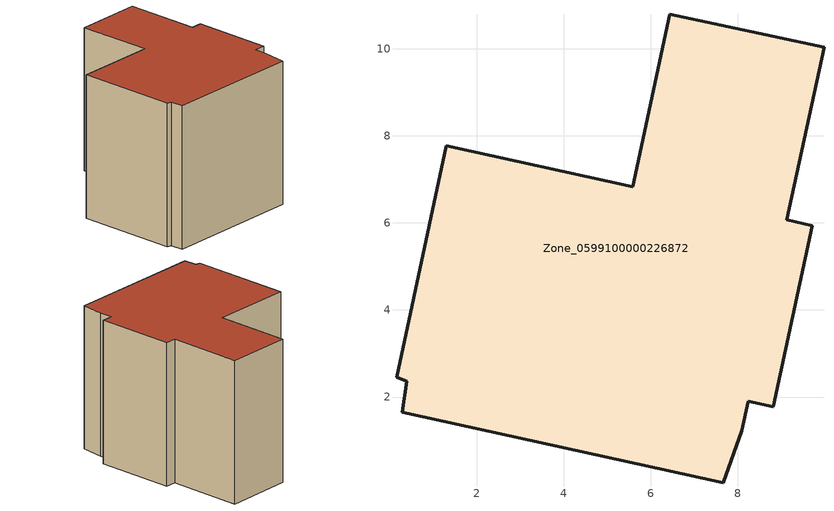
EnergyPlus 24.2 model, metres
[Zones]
Zone_0599100000226872
 floor ground (C_G): 8.24,1.9 8.09,1.22 7.66,0.04 0.29,1.66 0.39,2.36 0.16,2.45 1.3,7.77 5.59,6.83 6.44,10.79 9.98,10.04 9.12,6.07 9.71,5.94 8.82,1.78 z0
 wall outside (C_F): 8.09,1.22 8.24,1.9 8.82,1.78 9.71,5.94 9.12,6.07 9.98,10.04 6.44,10.79 5.59,6.83 1.3,7.77 0.16,2.45 0.39,2.36 0.29,1.66 7.66,0.04 8.09,1.22 z0:7.86
 roof outside (C_R): 0.39,2.36 0.29,1.66 7.66,0.04 8.09,1.22 8.24,1.9 8.82,1.78 9.71,5.94 9.12,6.07 9.98,10.04 6.44,10.79 5.59,6.83 1.3,7.77 0.16,2.45 z7.86
[BUILDING]
Pand.0599100000226872: North Axis=0; Terrain=City; Loads Convergence Tolerance Value=0.04; Temperature Convergence Tolerance Value=0.4; Solar Distribution=FullExterior; Maximum Number of Warmup Days=25; Minimum Number of Warmup Days=1
[Site:Location]
Rotterdam.The.Hague.AP_ZH_NLD Design_Conditions: Latitude=51.96; Longitude=4.45; Time Zone=1; Elevation=-4.5
[SITE:GROUNDTEMPERATURE:BUILDINGSURFACE]
18, 18, 18, 18, 18, 18, 18, 18, 18, 18, 18, 18
[MATERIAL] Thermal Absorptance=0.9; Solar Absorptance=0.7; Visible Absorptance=0.7
Name | Roughness | Thickness | Conductivity | Density | Specific Heat
G.TC.1975-1991 | MediumSmooth | 0.15 | 0.288461 | 540 | 1210
F.TC.1975-1991 | Rough | 0.3 | 0.230769 | 1920 | 840
R.TC.1975-1991 | MediumRough | 0.2 | 0.153846 | 1500 | 1000
[CONSTRUCTION]
C_G: G.TC.1975-1991
C_F: F.TC.1975-1991
C_R: R.TC.1975-1991
[ZONE]
Zone_0599100000226872: Type=1; Multiplier=1; Ceiling Height=Autocalculate; Volume=Autocalculate; Floor Area=autocalculate; Part of Total Floor Area=Yes
[ZONEINFILTRATION:DESIGNFLOWRATE]
Infil_Zone_0599100000226872: Zone or ZoneList or Space or SpaceList=Zone_0599100000226872; Schedule=AlwaysOn; Design Flow Rate Calculation Method=Flow/Area; Flow Rate per Floor Area=0.003; Constant Term Coefficient=1; Temperature Term Coefficient=0; Velocity Term Coefficient=0; Velocity Squared Term Coefficient=0
[HVACTEMPLATE:ZONE:IDEALLOADSAIRSYSTEM]
Zone_0599100000226872: Maximum Heating Supply Air Temperature=50; Minimum Cooling Supply Air Temperature=13; Maximum Heating Supply Air Humidity Ratio=0.0156; Minimum Cooling Supply Air Humidity Ratio=0.0077; Heating Limit=NoLimit; Cooling Limit=NoLimit; Dehumidification Control Type=ConstantSensibleHeatRatio; Cooling Sensible Heat Ratio=0.7; Dehumidification Setpoint=60; Humidification Control Type=None; Humidification Setpoint=30; Outdoor Air Method=None; Outdoor Air Flow Rate per Person=0.00944; Outdoor Air Flow Rate per Zone Floor Area=0; Outdoor Air Flow Rate per Zone=0; Demand Controlled Ventilation Type=None; Outdoor Air Economizer Type=NoEconomizer; Heat Recovery Type=None; Sensible Heat Recovery Effectiveness=0.7; Latent Heat Recovery Effectiveness=0.65
[ZONECONTROL:THERMOSTAT]
ThermostatControl_Zone_0599100000226872: Zone or ZoneList=Zone_0599100000226872; Control Type Schedule=DualSetpointControlType; Control 1=Thermostat_Zone_0599100000226872; Temperature Difference Between Cutout And Setpoint=0
[THERMOSTATSETPOINT:DUALSETPOINT]
Thermostat_Zone_0599100000226872: Heating Setpoint Temperature Schedule=HeatingSetpoint_Zone_0599100000226872; Cooling Setpoint Temperature Schedule=CoolingSetpoint_Zone_0599100000226872
[SCHEDULE:COMPACT]
HeatingSetpoint_Zone_0599100000226872: Through: 12/31, For: AllDays, Until: 24:00, 21
CoolingSetpoint_Zone_0599100000226872: Through: 12/31, For: AllDays, Until: 24:00, 24
DualSetpointControlType: Through: 12/31, For: AllDays, Until: 24:00, 4
AlwaysOn: Through: 12/31, For: AllDays, Until: 24:00, 1
